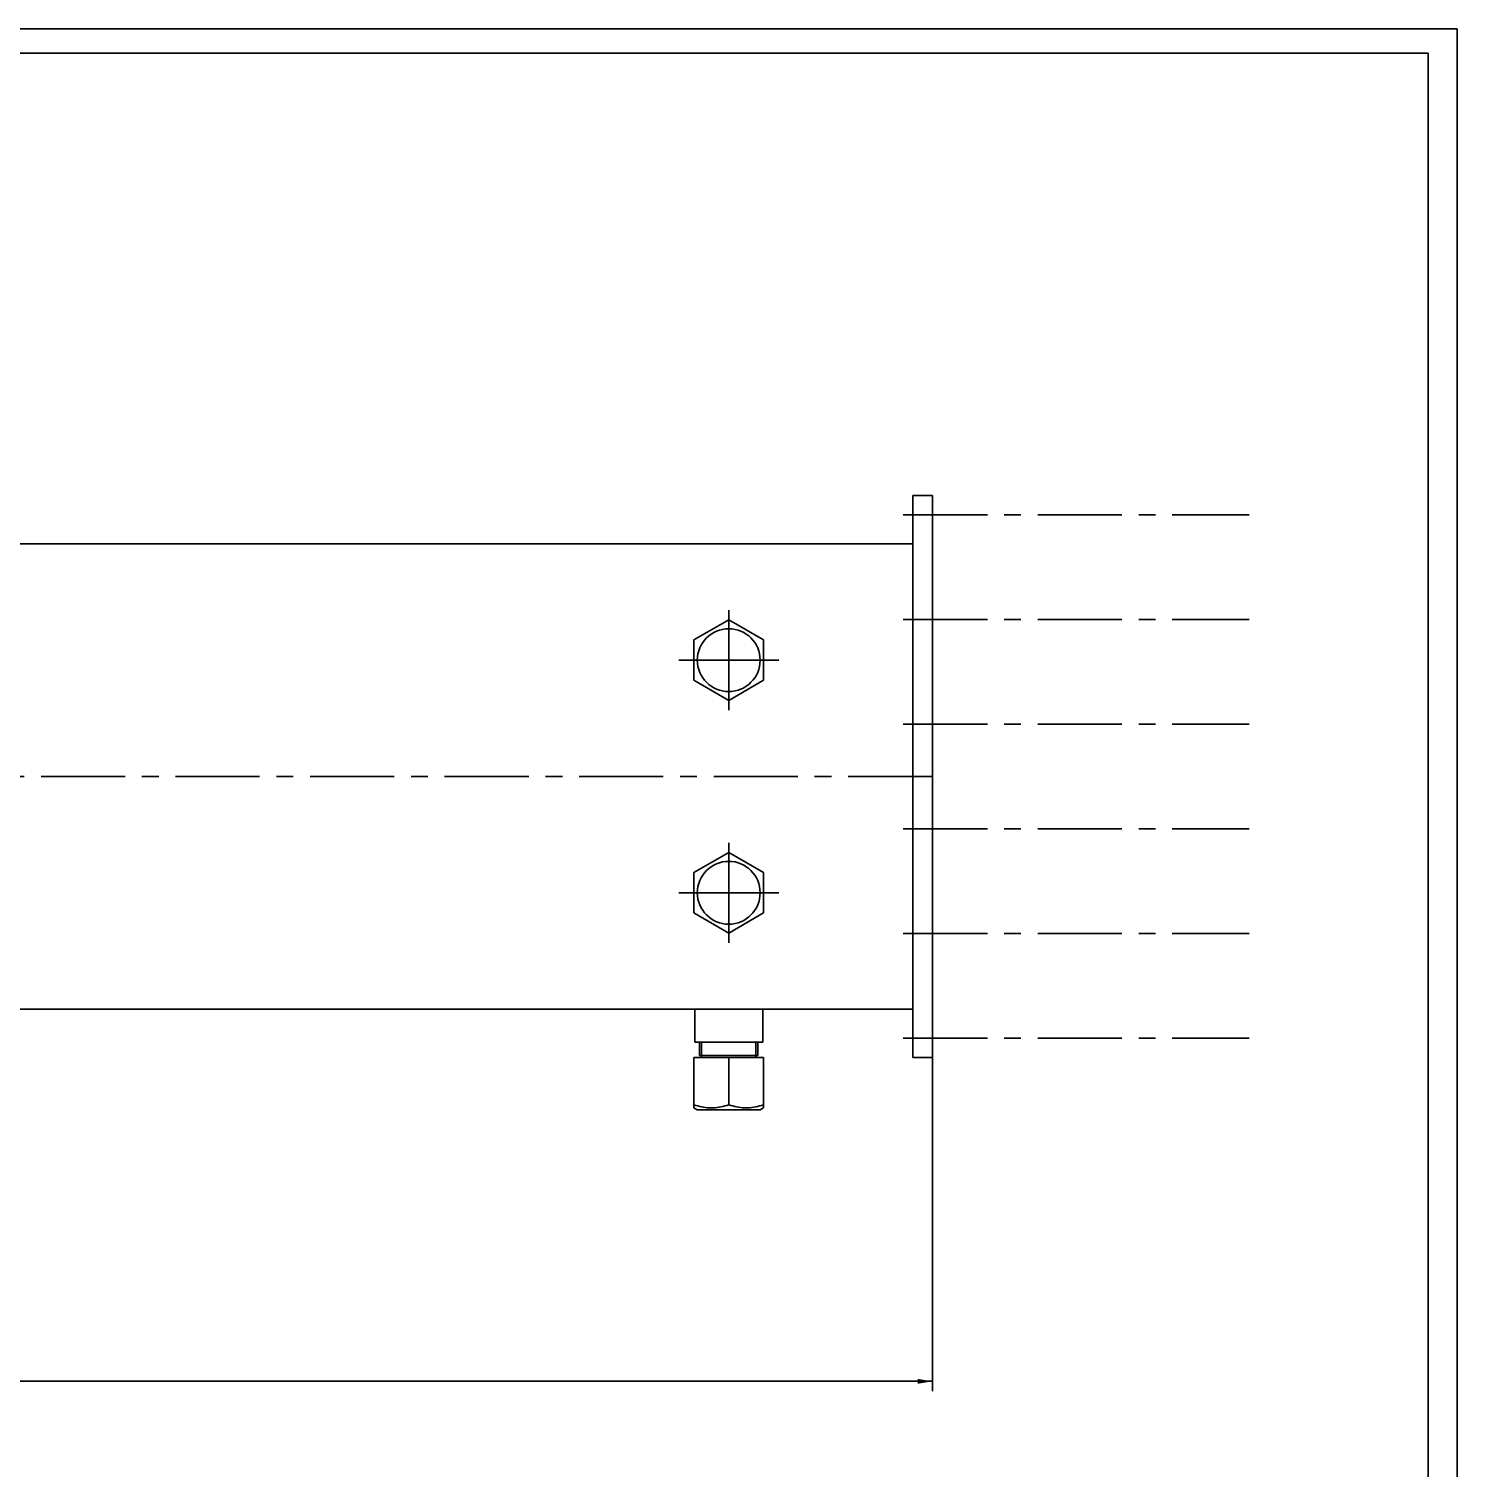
# Model space of a CAD drawing. Header units: millimetres. Extents: x 0 to 841, y 0 to 594.
# Drawn here: x 546.3 to 841, y 297 to 594 of the extents above; entities that cross this region are included whole.
import ezdxf

# ---------------------------------------------------------------- set-up
doc = ezdxf.new("R2010")
doc.units = ezdxf.units.MM
doc.header["$LTSCALE"] = 46.255
doc.linetypes.add('CENTER', pattern=[0.6, 0.375, -0.075, 0.075, -0.075])
doc.layers.get('0').update_dxf_attribs({"linetype": 'CONTINUOUS'})
doc.layers.add('ALL_AXIS', color=7, linetype='CONTINUOUS')
doc.styles.get("Standard").update_dxf_attribs({"font": 'txt', "width": 0.7})
doc.dimstyles.new('DIMSTYLE_1', dxfattribs={"dimtxt": 3.5, "dimasz": 3, "dimexe": 0.18, "dimexo": 0.0625, "dimgap": 0.09, "dimtad": 1, "dimdec": 5, "dimlfac": 2.5, "dimdsep": 46, "dimtxsty": 'STANDARD', "dimblk": '_FILLED', "dimblk1": '_FILLED', "dimblk2": '_FILLED', "dimcen": 0.09, "dimadec": 0, "dimazin": 0, "dimtp": 1.2, "dimtm": 1.2, "dimtfac": 1, "dimtdec": 5, "dimtofl": 0, "dimtmove": 0, "dimatfit": 3, "dimldrblk": '_FILLED', "dimfxl": 1, "dimtolj": 1, "dimarcsym": 0})

# ---------------------------------------------------------------- blocks, each defined once
blk = doc.blocks.new('_FILLED')
at = {"color": 0, "linetype": 'BYBLOCK'}
blk.add_solid([(0, 0), (-1, 0.167), (-1, -0.167)], dxfattribs=at)
blk = doc.blocks.new('*D0')
at = {"color": 2, "linetype": 'CONTINUOUS'}
for p, q in [((108.73, 381.73), (108.73, 312.93)), ((732.73, 381.73), (732.73, 312.93)), ((108.73, 314.93), (420.73, 314.93)), ((732.73, 314.93), (420.73, 314.93))]:
    blk.add_line(p, q, dxfattribs=at)
at = {"color": 2, "linetype": 'CONTINUOUS', "xscale": 3, "yscale": 3, "zscale": 3, "rotation": 180}
blk.add_blockref('_FILLED', (108.73, 314.93), dxfattribs=at)
at = {"color": 2, "linetype": 'CONTINUOUS', "xscale": 3, "yscale": 3, "zscale": 3}
blk.add_blockref('_FILLED', (732.73, 314.93), dxfattribs=at)

msp = doc.modelspace()

# ---------------------------------------------------------------- linework, layer by layer
at = {"color": 7, "linetype": 'CONTINUOUS'}
for p, q in [((0, 594), (841, 594)), ((841, 0), (841, 594)), ((835, 589), (20, 589)), ((835, 5), (835, 589)), ((728.7284775, 497.734471), (732.7284775, 497.734471)), ((728.7284775, 497.734471), (728.7284775, 381.734471)), ((732.7284775, 497.734471), (732.7284775, 381.734471)), ((728.7284775, 487.734471), (112.7284775, 487.734471)), ((728.7284775, 391.734471), (112.7284775, 391.734471)), ((697.9284775, 381.734471), (683.5284775, 381.734471)), ((696.7284775, 382.134471), (684.7284775, 382.134471)), ((728.7284775, 381.734471), (732.7284775, 381.734471))]:
    msp.add_line(p, q, dxfattribs=at)
at = {"color": 2, "linetype": 'CONTINUOUS'}
for p, q in [((685.1284775, 384.934471), (685.1284775, 382.134471)), ((696.3284775, 384.934471), (696.3284775, 382.134471))]:
    msp.add_line(p, q, dxfattribs=at)
at = {"layer": 'ALL_AXIS', "color": 7, "linetype": 'CENTER'}
for p, q in [((726.7284775, 493.734471), (798.0884775, 493.734471)), ((690.7284775, 463.734471), (690.7284775, 474.0483149)), ((726.7284775, 472.134471), (798.0884775, 472.134471)), ((690.7284775, 463.734471), (680.4146336, 463.734471)), ((690.7284775, 463.734471), (701.0423213, 463.734471)), ((690.7284775, 463.734471), (690.7284775, 453.4206271)), ((726.7284775, 450.534471), (798.0884775, 450.534471)), ((732.7284775, 439.734471), (108.7284775, 439.734471)), ((726.7284775, 428.934471), (798.0884775, 428.934471)), ((690.7284775, 415.734471), (690.7284775, 426.0483149)), ((690.7284775, 415.734471), (680.4146336, 415.734471)), ((690.7284775, 415.734471), (701.0423213, 415.734471)), ((690.7284775, 415.734471), (690.7284775, 405.4206271)), ((726.7284775, 407.334471), (798.0884775, 407.334471)), ((726.7284775, 385.734471), (798.0884775, 385.734471))]:
    msp.add_line(p, q, dxfattribs=at)
at = {"layer": 'ALL_AXIS', "color": 7, "linetype": 'CONTINUOUS'}
for p, q in [((683.5284775, 467.8913929), (690.7284775, 472.0483149)), ((690.7284775, 472.0483149), (697.9284775, 467.8913929)), ((683.5284775, 459.577549), (683.5284775, 467.8913929)), ((697.9284775, 467.8913929), (697.9284775, 459.577549)), ((690.7284775, 455.4206271), (683.5284775, 459.577549)), ((697.9284775, 459.577549), (690.7284775, 455.4206271)), ((683.5284775, 419.8913929), (690.7284775, 424.0483149)), ((690.7284775, 424.0483149), (697.9284775, 419.8913929)), ((683.5284775, 411.577549), (683.5284775, 419.8913929)), ((697.9284775, 419.8913929), (697.9284775, 411.577549)), ((690.7284775, 407.4206271), (683.5284775, 411.577549)), ((697.9284775, 411.577549), (690.7284775, 407.4206271)), ((683.7284775, 391.734471), (683.7284775, 384.934471)), ((697.7284775, 391.734471), (697.7284775, 384.934471)), ((697.7284775, 384.934471), (683.7284775, 384.934471)), ((684.7284775, 382.134471), (684.7284775, 384.934471)), ((696.7284775, 382.134471), (696.7284775, 384.934471)), ((683.5284775, 371.3501632), (683.5284775, 381.734471)), ((696.7284775, 382.134471), (684.7284775, 382.134471)), ((685.1284775, 382.134471), (685.1284775, 381.734471)), ((690.7284775, 381.734471), (690.7284775, 371.9932412)), ((696.3284775, 382.134471), (696.3284775, 381.734471)), ((697.9284775, 381.734471), (697.9284775, 371.3501632)), ((683.5284775, 371.3501632), (684.2484775, 370.934471)), ((697.9284775, 371.3501632), (697.2084775, 370.934471)), ((684.2484775, 370.934471), (697.2084775, 370.934471))]:
    msp.add_line(p, q, dxfattribs=at)
for points in [[(683.5284775, 371.9932412), (683.9487007, 371.8593637), (684.3610406, 371.7411935), (684.7643282, 371.638847), (685.1620709, 371.5519747), (685.5571602, 371.4801037), (685.9502757, 371.4237211), (686.3430825, 371.3830516), (686.735515, 371.35841), (687.1281157, 371.3502343), (687.5207246, 371.35838), (687.9131803, 371.3829939), (688.3060285, 371.4236406), (688.6991979, 371.4800057), (689.0943778, 371.5518732), (689.4922994, 371.6387724), (689.8957663, 371.7411535), (690.3082066, 371.8593464), (690.7284775, 371.9932412)], [(690.7284775, 371.9932412), (691.1487007, 371.8593637), (691.5610406, 371.7411935), (691.9643282, 371.638847), (692.3620709, 371.5519747), (692.7571602, 371.4801037), (693.1502757, 371.4237211), (693.5430825, 371.3830516), (693.9355149, 371.35841), (694.3281157, 371.3502343), (694.7207246, 371.35838), (695.1131803, 371.3829939), (695.5060285, 371.4236406), (695.8991979, 371.4800057), (696.2943778, 371.5518732), (696.6922994, 371.6387724), (697.0957663, 371.7411535), (697.5082066, 371.8593464), (697.9284775, 371.9932412)]]:
    msp.add_lwpolyline(points, dxfattribs=at)
for centre in [(690.7284775, 463.734471), (690.7284775, 415.734471)]:
    msp.add_circle(centre, 6.48, dxfattribs=at)

# ---------------------------------------------------------------- dimensions: what is measured, and where the dimension line sits
at = {"color": 2, "linetype": 'CONTINUOUS'}
dim = msp.add_linear_dim(base=(732.7284775, 314.934471), p1=(108.7284775, 381.734471), p2=(732.7284775, 381.734471), dimstyle='DIMSTYLE_1', dxfattribs=at)
dim.commit()
dim.dimension.update_dxf_attribs({"geometry": '*D0', "text_midpoint": (415.8284775, 315.809471), "dimtype": 160})

doc.saveas('drawing.dxf')
